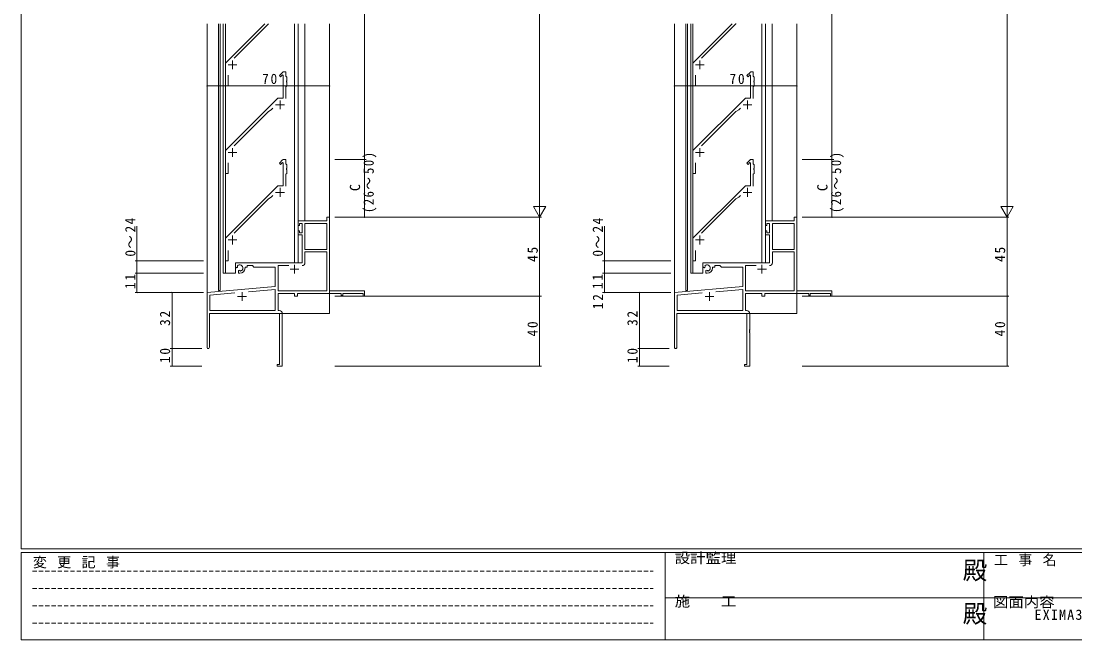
# Model space of a CAD drawing. Units: millimetres, scale not verified. Extents: x -841 to 292, y -594 to 212.
# Drawn here: x -837 to -235, y -594 to -241 of the extents above; entities that cross this region are included whole.
import ezdxf
from ezdxf.enums import TextEntityAlignment as Align

# ---------------------------------------------------------------- set-up
doc = ezdxf.new("R2010")
doc.units = ezdxf.units.MM
doc.header["$LTSCALE"] = 2
doc.linetypes.add('DASHED1', pattern=[1.8, 1.2, -0.6])
for name, color, linetype, lineweight in [('0-1_YKK_ZWAK', 7, 'Continuous', 9), ('0-3_YKK_11', 7, 'Continuous', 9), ('0-4_YKK_12', 2, 'Continuous', 9), ('0-5_YKK_D', 6, 'Continuous', 9)]:
    doc.layers.add(name, color=color, linetype=linetype, lineweight=lineweight)
doc.layers.add('0-2_USER1', color=7, linetype='Continuous')
doc.styles.add('ＭＳ ゴシック', font='')
doc.styles.get('ＭＳ ゴシック').set_extended_font_data('MS Gothic')

msp = doc.modelspace()

# ---------------------------------------------------------------- linework, layer by layer
at = {"layer": '0-1_YKK_ZWAK'}
for p, q in [((-837, -542), (-837, 208)), ((263, -542), (-837, -542)), ((-837, -594), (-837, -544)), ((209, -544), (-837, -544)), ((-469, -544), (-469, -594)), ((-287, -544), (-287, -594)), ((-469, -569.999), (-285, -569.999)), ((-285, -569.999), (-101, -569.999)), ((-837, -594), (209, -594))]:
    msp.add_line(p, q, dxfattribs=at)
at = {"layer": '0-1_YKK_ZWAK', "linetype": 'DASHED1'}
for p, q in [((-830.431, -554.732), (-475.87, -554.732)), ((-830.431, -564.63), (-475.87, -564.63)), ((-830.431, -574.528), (-475.87, -574.528)), ((-830.431, -584.426), (-475.87, -584.426))]:
    msp.add_line(p, q, dxfattribs=at)
at = {"layer": '0-3_YKK_11'}
for p, q in [((-697.782, -242.1), (-720.282, -264.6)), ((-715.341, -261.78), (-695.755, -242.194)), ((-695.755, -242.194), (-695.591, -242.1)), ((-430.782, -242.1), (-453.282, -264.6)), ((-448.341, -261.78), (-428.755, -242.194)), ((-428.755, -242.194), (-428.591, -242.1)), ((-720.282, -264.6), (-720.282, -277.6)), ((-716.282, -263.1), (-716.282, -268.1)), ((-453.282, -264.6), (-453.282, -277.6)), ((-449.282, -263.1), (-449.282, -268.1)), ((-718.782, -265.6), (-713.782, -265.6)), ((-689.435, -271.754), (-687.575, -269.893)), ((-686.868, -269.6), (-685.782, -269.6)), ((-685.782, -269.6), (-685.782, -272.1)), ((-451.782, -265.6), (-446.782, -265.6)), ((-422.435, -271.754), (-420.575, -269.893)), ((-419.868, -269.6), (-418.782, -269.6)), ((-418.782, -269.6), (-418.782, -272.1)), ((-718.782, -277.6), (-718.782, -271.546)), ((-688.728, -272.461), (-689.435, -271.754)), ((-687.652, -271.385), (-688.728, -272.461)), ((-687.282, -271.538), (-687.652, -271.385)), ((-687.282, -284.6), (-687.282, -271.538)), ((-685.782, -272.1), (-685.282, -272.6)), ((-685.282, -274.642), (-685.402, -274.825)), ((-685.402, -274.825), (-685.402, -275.375)), ((-685.402, -275.375), (-685.282, -275.558)), ((-685.282, -272.6), (-685.282, -274.642)), ((-685.282, -275.558), (-685.282, -277.6)), ((-451.782, -277.6), (-451.782, -271.546)), ((-421.728, -272.461), (-422.435, -271.754)), ((-420.652, -271.385), (-421.728, -272.461)), ((-420.282, -271.538), (-420.652, -271.385)), ((-420.282, -284.6), (-420.282, -271.538)), ((-418.782, -272.1), (-418.282, -272.6)), ((-418.282, -274.642), (-418.402, -274.825)), ((-418.402, -274.825), (-418.402, -275.375)), ((-418.402, -275.375), (-418.282, -275.558)), ((-418.282, -272.6), (-418.282, -274.642)), ((-418.282, -275.558), (-418.282, -277.6)), ((-720.282, -277.6), (-718.782, -277.6)), ((-685.282, -277.6), (-685.782, -278.1)), ((-685.782, -278.1), (-685.782, -284.893)), ((-453.282, -277.6), (-451.782, -277.6)), ((-418.282, -277.6), (-418.782, -278.1)), ((-418.782, -278.1), (-418.782, -284.893)), ((-720.282, -314.6), (-690.282, -284.6)), ((-691.582, -288.4), (-686.582, -288.4)), ((-690.282, -284.6), (-687.282, -284.6)), ((-689.082, -285.9), (-689.082, -290.9)), ((-453.282, -314.6), (-423.282, -284.6)), ((-424.582, -288.4), (-419.582, -288.4)), ((-423.282, -284.6), (-420.282, -284.6)), ((-422.082, -285.9), (-422.082, -290.9)), ((-695.755, -292.194), (-715.341, -311.78)), ((-694.082, -291.228), (-695.755, -292.194)), ((-693.113, -290.26), (-694.082, -291.228)), ((-428.755, -292.194), (-448.341, -311.78)), ((-427.082, -291.228), (-428.755, -292.194)), ((-426.113, -290.26), (-427.082, -291.228)), ((-720.282, -327.6), (-720.282, -314.6)), ((-718.782, -315.6), (-713.782, -315.6)), ((-716.282, -313.1), (-716.282, -318.1)), ((-453.282, -327.6), (-453.282, -314.6)), ((-451.782, -315.6), (-446.782, -315.6)), ((-449.282, -313.1), (-449.282, -318.1)), ((-718.782, -321.546), (-718.782, -327.6)), ((-689.435, -321.754), (-687.575, -319.893)), ((-688.728, -322.461), (-689.435, -321.754)), ((-687.652, -321.385), (-688.728, -322.461)), ((-687.282, -321.538), (-687.652, -321.385)), ((-687.282, -334.6), (-687.282, -321.538)), ((-686.868, -319.6), (-685.782, -319.6)), ((-685.782, -319.6), (-685.782, -322.1)), ((-685.782, -322.1), (-685.282, -322.6)), ((-685.282, -324.642), (-685.402, -324.825)), ((-685.402, -324.825), (-685.402, -325.375)), ((-685.282, -322.6), (-685.282, -324.642)), ((-451.782, -321.546), (-451.782, -327.6)), ((-422.435, -321.754), (-420.575, -319.893)), ((-421.728, -322.461), (-422.435, -321.754)), ((-420.652, -321.385), (-421.728, -322.461)), ((-420.282, -321.538), (-420.652, -321.385)), ((-420.282, -334.6), (-420.282, -321.538)), ((-419.868, -319.6), (-418.782, -319.6)), ((-418.782, -319.6), (-418.782, -322.1)), ((-418.782, -322.1), (-418.282, -322.6)), ((-418.282, -324.642), (-418.402, -324.825)), ((-418.402, -324.825), (-418.402, -325.375)), ((-418.282, -322.6), (-418.282, -324.642)), ((-718.782, -327.6), (-720.282, -327.6)), ((-685.282, -327.6), (-685.782, -328.1)), ((-685.782, -328.1), (-685.782, -334.893)), ((-685.402, -325.375), (-685.282, -325.558)), ((-685.282, -325.558), (-685.282, -327.6)), ((-451.782, -327.6), (-453.282, -327.6)), ((-418.282, -327.6), (-418.782, -328.1)), ((-418.782, -328.1), (-418.782, -334.893)), ((-418.402, -325.375), (-418.282, -325.558)), ((-418.282, -325.558), (-418.282, -327.6)), ((-720.282, -364.6), (-690.282, -334.6)), ((-690.282, -334.6), (-687.282, -334.6)), ((-689.082, -335.9), (-689.082, -340.9)), ((-453.282, -364.6), (-423.282, -334.6)), ((-423.282, -334.6), (-420.282, -334.6)), ((-422.082, -335.9), (-422.082, -340.9)), ((-695.755, -342.194), (-715.341, -361.78)), ((-694.082, -341.228), (-695.755, -342.194)), ((-693.113, -340.26), (-694.082, -341.228)), ((-691.582, -338.4), (-686.582, -338.4)), ((-428.755, -342.194), (-448.341, -361.78)), ((-427.082, -341.228), (-428.755, -342.194)), ((-426.113, -340.26), (-427.082, -341.228)), ((-424.582, -338.4), (-419.582, -338.4)), ((-678.782, -354.6), (-678.782, -357.4)), ((-662.412, -354.6), (-678.782, -354.6)), ((-662.412, -352.6), (-662.412, -354.6)), ((-660.782, -352.6), (-662.412, -352.6)), ((-660.782, -394.6), (-660.782, -352.6)), ((-411.782, -354.6), (-411.782, -357.4)), ((-395.412, -354.6), (-411.782, -354.6)), ((-395.412, -352.6), (-395.412, -354.6)), ((-393.782, -352.6), (-395.412, -352.6)), ((-393.782, -394.6), (-393.782, -352.6)), ((-678.782, -357.4), (-677.982, -357.4)), ((-677.982, -360.4), (-678.782, -360.4)), ((-678.782, -360.4), (-678.782, -362.7)), ((-677.982, -356.23), (-676.482, -356.23)), ((-677.982, -357.4), (-677.982, -356.23)), ((-677.982, -361.5), (-677.982, -360.4)), ((-662.412, -356.23), (-674.852, -356.23)), ((-674.852, -356.23), (-674.852, -371.1)), ((-674.852, -356.23), (-674.852, -371.1)), ((-662.412, -371.1), (-662.412, -356.23)), ((-411.782, -357.4), (-410.982, -357.4)), ((-410.982, -360.4), (-411.782, -360.4)), ((-411.782, -360.4), (-411.782, -362.7)), ((-410.982, -356.23), (-409.482, -356.23)), ((-410.982, -357.4), (-410.982, -356.23)), ((-410.982, -361.5), (-410.982, -360.4)), ((-395.412, -356.23), (-407.852, -356.23)), ((-407.852, -356.23), (-407.852, -371.1)), ((-407.852, -356.23), (-407.852, -371.1)), ((-395.412, -371.1), (-395.412, -356.23)), ((-720.282, -377.6), (-720.282, -364.6)), ((-718.782, -365.6), (-713.782, -365.6)), ((-716.282, -363.1), (-716.282, -368.1)), ((-678.782, -362.7), (-676.482, -362.7)), ((-676.482, -362.7), (-676.482, -378.6)), ((-453.282, -377.6), (-453.282, -364.6)), ((-451.782, -365.6), (-446.782, -365.6)), ((-449.282, -363.1), (-449.282, -368.1)), ((-411.782, -362.7), (-409.482, -362.7)), ((-409.482, -362.7), (-409.482, -378.6)), ((-718.782, -371.546), (-718.782, -377.6)), ((-674.852, -371.1), (-662.412, -371.1)), ((-674.852, -372.3), (-674.852, -378.63)), ((-662.412, -372.3), (-674.852, -372.3)), ((-662.412, -394.6), (-662.412, -372.3)), ((-451.782, -371.546), (-451.782, -377.6)), ((-407.852, -371.1), (-395.412, -371.1)), ((-407.852, -372.3), (-407.852, -378.63)), ((-395.412, -372.3), (-407.852, -372.3)), ((-395.412, -394.6), (-395.412, -372.3)), ((-718.782, -377.6), (-720.282, -377.6)), ((-714.582, -378.6), (-714.582, -380.965)), ((-676.482, -378.6), (-714.582, -378.6)), ((-451.782, -377.6), (-453.282, -377.6)), ((-447.582, -378.6), (-447.582, -380.965)), ((-409.482, -378.6), (-447.582, -378.6)), ((-714.582, -380.965), (-713.682, -381.485)), ((-713.682, -381.485), (-713.332, -381.282)), ((-713.309, -380.778), (-713.346, -380.319)), ((-713.332, -381.282), (-713.309, -380.778)), ((-712.432, -382.841), (-712.782, -383.043)), ((-712.782, -383.043), (-712.782, -384.6)), ((-712.782, -384.6), (-712.082, -384.6)), ((-711.983, -383.074), (-712.432, -382.841)), ((-711.605, -383.336), (-711.983, -383.074)), ((-709.082, -381.1), (-707.782, -381.1)), ((-709.082, -381.6), (-709.082, -381.1)), ((-707.782, -381.1), (-707.782, -380.23)), ((-707.782, -380.23), (-704.852, -380.23)), ((-704.852, -380.23), (-703.982, -381.1)), ((-703.982, -381.1), (-691.782, -381.1)), ((-691.782, -381.1), (-691.782, -392.188)), ((-684.132, -380.23), (-690.152, -380.23)), ((-684.132, -380.23), (-690.152, -380.23)), ((-690.152, -380.23), (-690.152, -394.6)), ((-683.282, -382.3), (-678.282, -382.3)), ((-680.782, -379.8), (-680.782, -384.8)), ((-447.582, -380.965), (-446.682, -381.485)), ((-446.682, -381.485), (-446.332, -381.282)), ((-446.309, -380.778), (-446.346, -380.319)), ((-446.332, -381.282), (-446.309, -380.778)), ((-445.432, -382.841), (-445.782, -383.043)), ((-445.782, -383.043), (-445.782, -384.6)), ((-445.782, -384.6), (-445.082, -384.6)), ((-444.983, -383.074), (-445.432, -382.841)), ((-444.605, -383.336), (-444.983, -383.074)), ((-442.082, -381.1), (-440.782, -381.1)), ((-442.082, -381.6), (-442.082, -381.1)), ((-440.782, -381.1), (-440.782, -380.23)), ((-440.782, -380.23), (-437.852, -380.23)), ((-437.852, -380.23), (-436.982, -381.1)), ((-436.982, -381.1), (-424.782, -381.1)), ((-424.782, -381.1), (-424.782, -392.188)), ((-417.132, -380.23), (-423.152, -380.23)), ((-417.132, -380.23), (-423.152, -380.23)), ((-423.152, -380.23), (-423.152, -394.6)), ((-416.282, -382.3), (-411.282, -382.3)), ((-413.782, -379.8), (-413.782, -384.8)), ((-691.782, -392.188), (-730.782, -395.6)), ((-730.782, -395.6), (-730.782, -426.9)), ((-729.152, -397.094), (-714.934, -395.85)), ((-729.152, -405.97), (-729.152, -397.094)), ((-710.782, -395.4), (-710.782, -400.4)), ((-707.048, -395.16), (-691.782, -393.824)), ((-707.048, -395.16), (-691.782, -393.824)), ((-691.782, -393.824), (-691.782, -405.97)), ((-690.152, -394.6), (-662.412, -394.6)), ((-690.152, -405.97), (-690.152, -396.23)), ((-690.152, -396.23), (-680.782, -396.23)), ((-680.782, -396.23), (-680.782, -397.6)), ((-679.152, -397.6), (-679.152, -396.23)), ((-679.152, -396.23), (-654.082, -396.23)), ((-640.782, -394.6), (-660.782, -394.6)), ((-654.082, -396.23), (-654.082, -397.4)), ((-653.282, -397.4), (-653.282, -396.23)), ((-653.282, -396.23), (-641.682, -396.23)), ((-641.682, -396.23), (-641.682, -397.6)), ((-640.782, -397.6), (-640.782, -394.6)), ((-424.782, -392.188), (-463.782, -395.6)), ((-463.782, -395.6), (-463.782, -426.9)), ((-462.152, -397.094), (-447.934, -395.85)), ((-462.152, -405.97), (-462.152, -397.094)), ((-443.782, -395.4), (-443.782, -400.4)), ((-440.048, -395.16), (-424.782, -393.824)), ((-440.048, -395.16), (-424.782, -393.824)), ((-424.782, -393.824), (-424.782, -405.97)), ((-423.152, -394.6), (-395.412, -394.6)), ((-423.152, -405.97), (-423.152, -396.23)), ((-423.152, -396.23), (-413.782, -396.23)), ((-413.782, -396.23), (-413.782, -397.6)), ((-412.152, -397.6), (-412.152, -396.23)), ((-412.152, -396.23), (-387.082, -396.23)), ((-373.782, -394.6), (-393.782, -394.6)), ((-387.082, -396.23), (-387.082, -397.4)), ((-386.282, -397.4), (-386.282, -396.23)), ((-386.282, -396.23), (-374.682, -396.23)), ((-374.682, -396.23), (-374.682, -397.6)), ((-373.782, -397.6), (-373.782, -394.6)), ((-713.282, -397.9), (-708.282, -397.9)), ((-680.782, -397.6), (-679.152, -397.6)), ((-654.082, -397.4), (-653.282, -397.4)), ((-641.682, -397.6), (-640.782, -397.6)), ((-446.282, -397.9), (-441.282, -397.9)), ((-413.782, -397.6), (-412.152, -397.6)), ((-387.082, -397.4), (-386.282, -397.4)), ((-374.682, -397.6), (-373.782, -397.6)), ((-729.382, -426.9), (-729.382, -407.6)), ((-729.382, -407.6), (-689.412, -407.6)), ((-691.782, -405.97), (-729.152, -405.97)), ((-689.582, -405.97), (-690.152, -405.97)), ((-689.412, -407.6), (-689.412, -436.7)), ((-687.782, -416.642), (-687.782, -407.77)), ((-462.382, -426.9), (-462.382, -407.6)), ((-462.382, -407.6), (-422.412, -407.6)), ((-424.782, -405.97), (-462.152, -405.97)), ((-422.582, -405.97), (-423.152, -405.97)), ((-422.412, -407.6), (-422.412, -436.7)), ((-420.782, -416.642), (-420.782, -407.77)), ((-687.902, -416.825), (-687.782, -416.642)), ((-687.902, -417.375), (-687.902, -416.825)), ((-687.782, -417.558), (-687.902, -417.375)), ((-687.902, -417.825), (-687.782, -417.642)), ((-687.902, -418.375), (-687.902, -417.825)), ((-687.782, -418.558), (-687.902, -418.375)), ((-687.782, -417.642), (-687.782, -417.558)), ((-687.782, -437.6), (-687.782, -418.558)), ((-420.902, -416.825), (-420.782, -416.642)), ((-420.902, -417.375), (-420.902, -416.825)), ((-420.782, -417.558), (-420.902, -417.375)), ((-420.902, -417.825), (-420.782, -417.642)), ((-420.902, -418.375), (-420.902, -417.825)), ((-420.782, -418.558), (-420.902, -418.375)), ((-420.782, -417.642), (-420.782, -417.558)), ((-420.782, -437.6), (-420.782, -418.558)), ((-690.782, -436.7), (-690.782, -437.6)), ((-689.412, -436.7), (-690.782, -436.7)), ((-690.782, -437.6), (-687.782, -437.6)), ((-423.782, -436.7), (-423.782, -437.6)), ((-422.412, -436.7), (-423.782, -436.7)), ((-423.782, -437.6), (-420.782, -437.6))]:
    msp.add_line(p, q, dxfattribs=at)
for points in [[(-676.482, -356.23), (-676.482, -361.5), (-677.982, -361.5)], [(-409.482, -356.23), (-409.482, -361.5), (-410.982, -361.5)]]:
    msp.add_lwpolyline(points, dxfattribs=at)
for centre, radius, start, end in [((-686.868, -270.6), 1, 89.99997, 134.99997), ((-419.868, -270.6), 1, 89.99997, 134.99997), ((-686.868, -320.6), 1, 89.99997, 134.99997), ((-419.868, -320.6), 1, 89.99997, 134.99997), ((-676.452, -378.63), 1.6, 270, 359.99998), ((-409.452, -378.63), 1.6, 270, 359.99998), ((-712.082, -381.6), 1.8, 285.36687, 134.63312), ((-712.082, -381.6), 3, 270, 359.99998), ((-445.082, -381.6), 1.8, 285.36687, 134.63312), ((-445.082, -381.6), 3, 270, 359.99998), ((-689.582, -407.77), 1.8, 0, 89.99998), ((-422.582, -407.77), 1.8, 0, 89.99998), ((-730.082, -426.9), 0.7, 179.99998, 0), ((-463.082, -426.9), 0.7, 179.99998, 0)]:
    msp.add_arc(centre, radius, start, end, dxfattribs=at)
at = {"layer": '0-4_YKK_12'}
for p, q in [((-730.782, -242.1), (-730.782, -407.6)), ((-724.282, -242.1), (-724.282, -394.4)), ((-723.282, -242.1), (-723.282, -394.4)), ((-721.482, -242.1), (-721.482, -384.6)), ((-720.282, -242.1), (-720.282, -384.599)), ((-680.782, -242.1), (-680.782, -378.6)), ((-678.782, -242.1), (-678.782, -354.6)), ((-678.782, -242.1), (-678.782, -378.6)), ((-674.882, -242.1), (-674.882, -354.6)), ((-660.782, -242.1), (-660.782, -407.6)), ((-463.782, -242.1), (-463.782, -407.6)), ((-457.282, -242.1), (-457.282, -394.4)), ((-456.282, -242.1), (-456.282, -394.4)), ((-454.482, -242.1), (-454.482, -384.6)), ((-453.282, -242.1), (-453.282, -384.599)), ((-413.782, -242.1), (-413.782, -378.6)), ((-411.782, -242.1), (-411.782, -354.6)), ((-411.782, -242.1), (-411.782, -378.6)), ((-407.882, -242.1), (-407.882, -354.6)), ((-393.782, -242.1), (-393.782, -407.6)), ((-678.782, -354.6), (-674.882, -354.6)), ((-678.782, -378.6), (-714.582, -378.6)), ((-714.582, -378.6), (-714.582, -384.6)), ((-411.782, -378.6), (-447.582, -378.6)), ((-447.582, -378.6), (-447.582, -384.6)), ((-714.582, -384.6), (-721.482, -384.6)), ((-447.582, -384.6), (-454.482, -384.6)), ((-723.282, -394.4), (-724.282, -394.4)), ((-456.282, -394.4), (-457.282, -394.4)), ((-730.782, -407.6), (-730.482, -407.6)), ((-716.612, -407.6), (-660.782, -407.6)), ((-463.782, -407.6), (-463.482, -407.6)), ((-449.612, -407.6), (-393.782, -407.6))]:
    msp.add_line(p, q, dxfattribs=at)
at = {"layer": '0-5_YKK_D'}
for p, q in [((-540.782, -345.6), (-540.782, -59.6)), ((-273.782, -345.6), (-273.782, -59.6)), ((-373.782, -319.6), (-373.782, -94.6)), ((-640.782, -319.6), (-640.782, -119.6)), ((-730.782, -277.6), (-660.782, -277.6)), ((-463.782, -277.6), (-393.782, -277.6)), ((-657.782, -319.6), (-639.782, -319.6)), ((-657.782, -319.6), (-639.782, -319.6)), ((-640.782, -352.6), (-640.782, -319.6)), ((-390.782, -319.6), (-372.782, -319.6)), ((-390.782, -319.6), (-372.782, -319.6)), ((-373.782, -352.6), (-373.782, -319.6)), ((-540.782, -352.6), (-540.782, -340.476)), ((-273.782, -352.6), (-273.782, -340.476)), ((-537.282, -346.538), (-544.282, -346.538)), ((-540.782, -352.6), (-544.282, -346.538)), ((-540.782, -352.6), (-537.282, -346.538)), ((-270.282, -346.538), (-277.282, -346.538)), ((-273.782, -352.6), (-277.282, -346.538)), ((-273.782, -352.6), (-270.282, -346.538)), ((-657.782, -352.6), (-539.782, -352.6)), ((-657.782, -352.6), (-539.782, -352.6)), ((-657.782, -352.6), (-639.782, -352.6)), ((-540.782, -352.6), (-540.782, -397.6)), ((-390.782, -352.6), (-272.782, -352.6)), ((-390.782, -352.6), (-272.782, -352.6)), ((-390.782, -352.6), (-372.782, -352.6)), ((-273.782, -352.6), (-273.782, -397.6)), ((-770.782, -377.6), (-770.782, -357.66)), ((-503.782, -377.6), (-503.782, -357.66)), ((-732.782, -377.6), (-771.782, -377.6)), ((-770.782, -384.6), (-770.782, -377.6)), ((-465.782, -377.6), (-504.782, -377.6)), ((-503.782, -384.6), (-503.782, -377.6)), ((-732.782, -384.6), (-771.782, -384.6)), ((-732.782, -384.6), (-771.782, -384.6)), ((-770.782, -395.6), (-770.782, -384.6)), ((-465.782, -384.6), (-504.782, -384.6)), ((-465.782, -384.6), (-504.782, -384.6)), ((-503.782, -395.6), (-503.782, -384.6)), ((-732.782, -395.6), (-771.782, -395.6)), ((-732.782, -395.6), (-771.782, -395.6)), ((-733.782, -395.6), (-751.782, -395.6)), ((-750.782, -395.6), (-750.782, -427.596)), ((-465.782, -395.6), (-504.782, -395.6)), ((-465.782, -395.6), (-504.782, -395.6)), ((-466.782, -395.6), (-484.782, -395.6)), ((-483.782, -395.6), (-483.782, -427.596)), ((-657.782, -397.6), (-539.782, -397.6)), ((-657.782, -397.6), (-539.782, -397.6)), ((-540.782, -397.6), (-540.782, -437.6)), ((-390.782, -397.6), (-272.782, -397.6)), ((-390.782, -397.6), (-272.782, -397.6)), ((-273.782, -397.6), (-273.782, -437.6)), ((-733.782, -427.596), (-751.782, -427.596)), ((-733.782, -427.6), (-751.782, -427.6)), ((-750.782, -427.6), (-750.782, -437.6)), ((-466.782, -427.596), (-484.782, -427.596)), ((-466.782, -427.6), (-484.782, -427.6)), ((-483.782, -427.6), (-483.782, -437.6)), ((-733.782, -437.6), (-751.782, -437.6)), ((-657.782, -437.6), (-539.782, -437.6)), ((-466.782, -437.6), (-484.782, -437.6)), ((-390.782, -437.6), (-272.782, -437.6))]:
    msp.add_line(p, q, dxfattribs=at)
for centre, start, end in [((-730.782, -277.6), 0, 180), ((-730.782, -277.6), 180, 0), ((-660.782, -277.6), 0, 180), ((-660.782, -277.6), 180, 0), ((-463.782, -277.6), 0, 180), ((-463.782, -277.6), 180, 0), ((-393.782, -277.6), 0, 180), ((-393.782, -277.6), 180, 0), ((-640.782, -319.6), 90, 270), ((-640.782, -319.6), 90, 270), ((-640.782, -319.6), 270, 90), ((-640.782, -319.6), 270, 90), ((-373.782, -319.6), 90, 270), ((-373.782, -319.6), 270, 90), ((-640.782, -352.6), 90, 270), ((-640.782, -352.6), 270, 90), ((-373.782, -352.6), 90, 270), ((-373.782, -352.6), 270, 90), ((-770.782, -377.6), 90, 270), ((-770.782, -377.6), 270, 90), ((-503.782, -377.6), 90, 270), ((-503.782, -377.6), 270, 90), ((-770.782, -384.6), 90, 270), ((-770.782, -384.6), 90, 270), ((-770.782, -384.6), 270, 90), ((-770.782, -384.6), 270, 90), ((-503.782, -384.6), 90, 270), ((-503.782, -384.6), 90, 270), ((-503.782, -384.6), 270, 90), ((-503.782, -384.6), 270, 90), ((-770.782, -395.6), 90, 270), ((-770.782, -395.6), 90, 270), ((-770.782, -395.6), 270, 90), ((-770.782, -395.6), 270, 90), ((-750.782, -395.6), 90, 270), ((-750.782, -395.6), 270, 90), ((-503.782, -395.6), 90, 270), ((-503.782, -395.6), 90, 270), ((-503.782, -395.6), 270, 90), ((-503.782, -395.6), 270, 90), ((-483.782, -395.6), 90, 270), ((-483.782, -395.6), 270, 90), ((-540.782, -397.6), 90, 270), ((-540.782, -397.6), 90, 270), ((-540.782, -397.6), 270, 90), ((-540.782, -397.6), 270, 90), ((-273.782, -397.6), 90, 270), ((-273.782, -397.6), 90, 270), ((-273.782, -397.6), 270, 90), ((-273.782, -397.6), 270, 90), ((-750.782, -427.596), 90, 270), ((-750.782, -427.6), 90, 270), ((-750.782, -427.596), 270, 90), ((-750.782, -427.6), 270, 90), ((-483.782, -427.596), 90, 270), ((-483.782, -427.6), 90, 270), ((-483.782, -427.596), 270, 90), ((-483.782, -427.6), 270, 90), ((-750.782, -437.6), 90, 270), ((-750.782, -437.6), 270, 90), ((-540.782, -437.6), 90, 270), ((-540.782, -437.6), 270, 90), ((-483.782, -437.6), 90, 270), ((-483.782, -437.6), 270, 90), ((-273.782, -437.6), 90, 270), ((-273.782, -437.6), 270, 90)]:
    msp.add_arc(centre, 0.106, start, end, dxfattribs=at)

# ---------------------------------------------------------------- texts
at = {"layer": '0-1_YKK_ZWAK', "style": 'ＭＳ ゴシック', "width": 1.1}
for s, p in [('設計監理', (-463.615, -551.904)), ('施\u3000\u3000工', (-463.615, -576.649)), ('図面内容', (-281.832, -577.069))]:
    msp.add_text(s, height=5.865, dxfattribs=at).set_placement(p, align=Align.BOTTOM_LEFT)
at = {"layer": '0-1_YKK_ZWAK', "color": 2, "style": 'ＭＳ ゴシック'}
for p in [(-299.117, -562.509), (-299.117, -587.254)]:
    msp.add_text('殿', height=10.26, dxfattribs=at).set_placement(p, align=Align.BOTTOM_LEFT)
at = {"layer": '0-1_YKK_ZWAK', "char_height": 5.865, "attachment_point": 7, "style": 'ＭＳ ゴシック'}
for s, insert in [('\\T1.16;変\\~更\\~記\\~事', (-830.265, -553.209)), ('\\T1.16;工\\~事\\~名', (-281.268, -551.904))]:
    msp.add_mtext(s, dxfattribs=dict(at, insert=insert))
at = {"layer": '0-2_USER1', "insert": (-258.09, -583.213), "char_height": 5.865, "attachment_point": 7, "style": 'ＭＳ ゴシック'}
msp.add_mtext('\\T1.17;EXIMA31\\~鉄骨枠\\~半外付型\\~固定がらり', dxfattribs=at)
at = {"layer": '0-5_YKK_D', "color": 7, "style": 'ＭＳ ゴシック'}
for p in [(-641.582, -337.7), (-374.582, -337.7)]:
    msp.add_text('C', height=5.865, rotation=90, dxfattribs=at).set_placement(p, align=Align.BOTTOM_LEFT)
at = {"layer": '0-5_YKK_D', "color": 7, "char_height": 5.865, "attachment_point": 7, "style": 'ＭＳ ゴシック'}
for insert in [(-699.302, -276.6), (-432.302, -276.6)]:
    msp.add_mtext('\\T1.27;\\W0.95;70', dxfattribs=dict(at, insert=insert))
at = {"layer": '0-5_YKK_D', "color": 7, "char_height": 5.865, "attachment_point": 7, "rotation": 90, "style": 'ＭＳ ゴシック'}
for s, insert in [('\\T1.24;\\W0.9;(26～50)', (-633.982, -350.18)), ('\\T1.24;\\W0.9;(26～50)', (-366.982, -350.18)), ('\\T1.21;\\W0.95;0～24', (-771.582, -375.1)), ('\\T1.21;\\W0.95;0～24', (-504.582, -375.1)), ('\\T1.27;\\W0.95;45', (-541.782, -378.133)), ('\\T1.27;\\W0.95;45', (-274.782, -378.133)), ('\\T1.27;\\W0.95;11', (-771.782, -393.62)), ('\\T1.27;\\W0.95;11', (-504.782, -393.62)), ('\\T1.27;\\W0.95;12', (-504.582, -405.12)), ('\\T1.27;\\W0.95;32', (-751.782, -414.68)), ('\\T1.27;\\W0.95;32', (-484.782, -414.68)), ('\\T1.27;\\W0.95;40', (-541.782, -420.694)), ('\\T1.27;\\W0.95;40', (-274.782, -420.694)), ('\\T1.27;\\W0.95;10', (-751.782, -435.902)), ('\\T1.27;\\W0.95;10', (-484.782, -435.902))]:
    msp.add_mtext(s, dxfattribs=dict(at, insert=insert))

doc.saveas('drawing.dxf')
